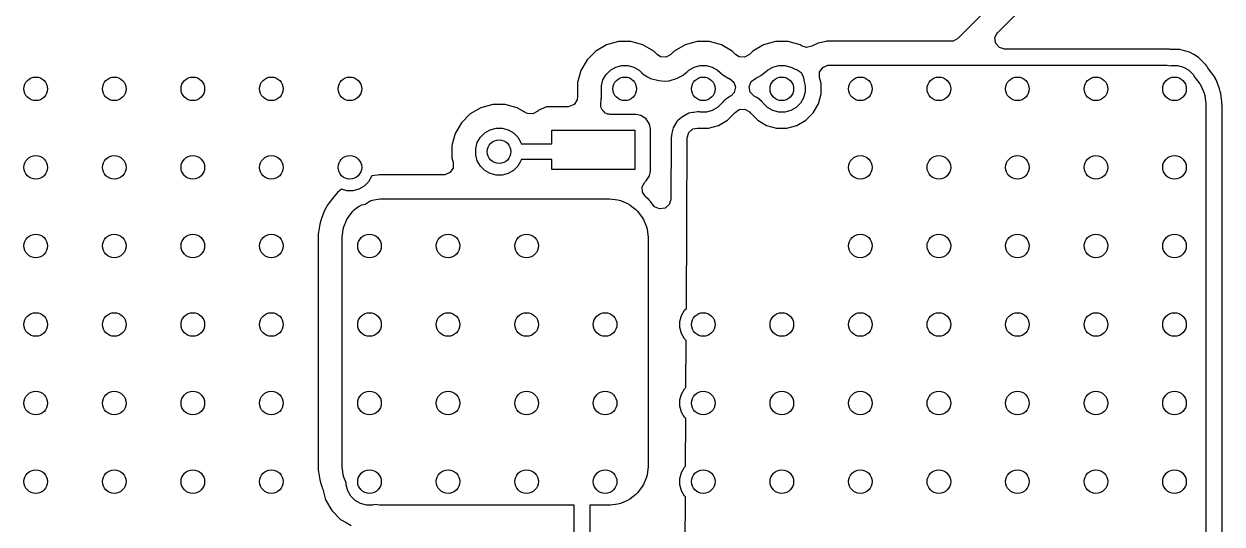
# Model space of a CAD drawing. Extents: x 2.65 to 6.49, y -4.64 to -1.62.
# Drawn here: x 5.053 to 5.654, y -2.58 to -2.33 of the extents above; entities that cross this region are included whole.
import ezdxf

# ---------------------------------------------------------------- set-up
doc = ezdxf.new("R2010")
doc.units = 0
doc.header["$MEASUREMENT"] = 0
doc.layers.add('BLACK', color=7, linetype='CONTINUOUS')

msp = doc.modelspace()

# ---------------------------------------------------------------- linework, layer by layer
at = {"layer": 'BLACK', "linetype": 'CONTINUOUS'}
for p, q in [((5.58561, -2.27266), (5.52133, -2.33694)), ((5.54131, -2.33397), (5.56685, -2.30843)), ((5.53993, -2.33673), (5.54107, -2.33422)), ((5.54107, -2.33422), (5.54131, -2.33397)), ((5.34521, -2.34017), (5.33981, -2.34329)), ((5.35122, -2.33856), (5.34521, -2.34017)), ((5.34521, -2.34017), (5.34521, -2.34017)), ((5.35744, -2.33856), (5.35122, -2.33856)), ((5.36346, -2.34017), (5.35744, -2.33856)), ((5.36885, -2.34329), (5.36346, -2.34017)), ((5.36346, -2.34017), (5.36346, -2.34017)), ((5.36346, -2.34017), (5.36346, -2.34017)), ((5.38458, -2.34017), (5.37918, -2.34329)), ((5.39059, -2.33856), (5.38458, -2.34017)), ((5.38458, -2.34017), (5.38458, -2.34017)), ((5.39681, -2.33856), (5.39059, -2.33856)), ((5.40283, -2.34017), (5.39681, -2.33856)), ((5.40822, -2.34329), (5.40283, -2.34017)), ((5.40283, -2.34017), (5.40283, -2.34017)), ((5.40283, -2.34017), (5.40283, -2.34017)), ((5.42395, -2.34017), (5.41855, -2.34329)), ((5.42996, -2.33856), (5.42395, -2.34017)), ((5.42395, -2.34017), (5.42395, -2.34017)), ((5.43618, -2.33856), (5.42996, -2.33856)), ((5.4422, -2.34017), (5.43618, -2.33856)), ((5.4433, -2.34081), (5.4422, -2.34017)), ((5.4422, -2.34017), (5.4422, -2.34017)), ((5.4422, -2.34017), (5.4422, -2.34017)), ((5.44542, -2.34145), (5.4433, -2.34081)), ((5.4481, -2.34085), (5.44542, -2.34145)), ((5.44882, -2.34045), (5.4481, -2.34085)), ((5.44883, -2.34045), (5.44882, -2.34045)), ((5.45135, -2.33937), (5.44883, -2.34045)), ((5.45537, -2.33842), (5.45135, -2.33937)), ((5.45564, -2.33841), (5.45537, -2.33842)), ((5.45595, -2.33839), (5.45564, -2.33841)), ((5.45667, -2.33837), (5.45595, -2.33839)), ((5.45595, -2.33839), (5.45595, -2.33839)), ((5.45595, -2.33839), (5.45595, -2.33839)), ((5.51788, -2.33837), (5.45667, -2.33837)), ((5.51892, -2.33825), (5.51788, -2.33837)), ((5.52133, -2.33694), (5.51892, -2.33825)), ((5.54032, -2.33945), (5.53993, -2.33673)), ((5.54212, -2.34153), (5.54032, -2.33945)), ((5.54476, -2.3423), (5.54212, -2.34153)), ((5.62566, -2.3423), (5.54476, -2.3423)), ((5.62612, -2.34232), (5.62566, -2.3423)), ((5.62566, -2.3423), (5.62566, -2.3423)), ((5.62619, -2.34232), (5.62612, -2.34232)), ((5.62662, -2.34235), (5.62619, -2.34232)), ((5.62683, -2.34236), (5.62662, -2.34235)), ((5.62736, -2.34241), (5.62683, -2.34236)), ((5.33541, -2.34769), (5.3323, -2.35308)), ((5.33981, -2.34329), (5.33541, -2.34769)), ((5.33541, -2.34769), (5.33541, -2.34769)), ((5.33981, -2.34329), (5.33981, -2.34329)), ((5.37056, -2.345), (5.36885, -2.34329)), ((5.36885, -2.34329), (5.36885, -2.34329)), ((5.37231, -2.34613), (5.37056, -2.345)), ((5.37505, -2.34632), (5.37231, -2.34613)), ((5.37747, -2.345), (5.37505, -2.34632)), ((5.37918, -2.34329), (5.37747, -2.345)), ((5.37918, -2.34329), (5.37918, -2.34329)), ((5.40993, -2.345), (5.40822, -2.34329)), ((5.40822, -2.34329), (5.40822, -2.34329)), ((5.41168, -2.34613), (5.40993, -2.345)), ((5.41442, -2.34632), (5.41168, -2.34613)), ((5.41684, -2.345), (5.41442, -2.34632)), ((5.41855, -2.34329), (5.41684, -2.345)), ((5.41855, -2.34329), (5.41855, -2.34329)), ((5.62769, -2.34246), (5.62736, -2.34241)), ((5.62833, -2.3425), (5.62769, -2.34246)), ((5.63252, -2.3425), (5.62833, -2.3425)), ((5.63502, -2.34317), (5.63252, -2.3425)), ((5.63252, -2.3425), (5.63252, -2.3425)), ((5.63753, -2.34384), (5.63502, -2.34317)), ((5.63965, -2.34507), (5.63753, -2.34384)), ((5.64202, -2.34644), (5.63965, -2.34507)), ((5.64569, -2.35011), (5.64202, -2.34644)), ((5.3323, -2.35308), (5.33069, -2.35909)), ((5.3323, -2.35308), (5.3323, -2.35308)), ((5.34496, -2.35501), (5.34714, -2.35283)), ((5.34714, -2.35283), (5.34981, -2.35129)), ((5.34981, -2.35129), (5.35279, -2.35049)), ((5.35279, -2.35049), (5.35587, -2.35049)), ((5.35587, -2.35049), (5.35885, -2.35129)), ((5.35885, -2.35129), (5.36152, -2.35283)), ((5.36152, -2.35283), (5.36276, -2.35407)), ((5.36276, -2.35407), (5.36293, -2.35421)), ((5.36293, -2.35421), (5.36406, -2.35512)), ((5.38323, -2.35556), (5.38543, -2.35391)), ((5.38543, -2.35391), (5.38651, -2.35283)), ((5.38651, -2.35283), (5.38918, -2.35129)), ((5.38918, -2.35129), (5.39216, -2.35049)), ((5.39216, -2.35049), (5.39524, -2.35049)), ((5.39524, -2.35049), (5.39822, -2.35129)), ((5.39822, -2.35129), (5.40089, -2.35283)), ((5.40089, -2.35283), (5.40213, -2.35407)), ((5.40213, -2.35407), (5.4023, -2.35421)), ((5.4023, -2.35421), (5.40343, -2.35512)), ((5.4226, -2.35556), (5.4248, -2.35391)), ((5.4248, -2.35391), (5.42588, -2.35283)), ((5.42588, -2.35283), (5.42855, -2.35129)), ((5.42855, -2.35129), (5.43153, -2.35049)), ((5.43153, -2.35049), (5.43461, -2.35049)), ((5.43461, -2.35049), (5.43759, -2.35129)), ((5.43759, -2.35129), (5.43805, -2.35156)), ((5.43805, -2.35156), (5.4398, -2.35232)), ((5.4398, -2.35232), (5.44065, -2.35258)), ((5.44065, -2.35258), (5.44083, -2.35265)), ((5.44083, -2.35265), (5.44177, -2.35338)), ((5.44177, -2.35338), (5.44277, -2.35403)), ((5.44277, -2.35403), (5.44285, -2.35421)), ((5.44285, -2.35421), (5.443, -2.35433)), ((5.443, -2.35433), (5.44373, -2.3562)), ((5.45195, -2.35654), (5.45202, -2.35379)), ((5.45202, -2.35379), (5.45356, -2.35151)), ((5.45356, -2.35151), (5.45609, -2.35043)), ((5.45609, -2.35043), (5.45667, -2.35039)), ((5.45667, -2.35039), (5.62566, -2.35039)), ((5.62566, -2.35039), (5.6263, -2.35044)), ((5.6263, -2.35044), (5.62784, -2.35064)), ((5.62784, -2.35064), (5.62838, -2.35049)), ((5.62838, -2.35049), (5.63146, -2.35049)), ((5.63146, -2.35049), (5.63444, -2.35129)), ((5.63444, -2.35129), (5.63711, -2.35283)), ((5.63711, -2.35283), (5.63929, -2.35501)), ((5.6461, -2.35081), (5.64569, -2.35011)), ((5.64625, -2.35107), (5.6461, -2.35081)), ((5.64667, -2.35168), (5.64625, -2.35107)), ((5.64669, -2.35172), (5.64666, -2.35168)), ((5.64666, -2.35168), (5.64667, -2.35168)), ((5.6467, -2.35173), (5.64669, -2.35172)), ((5.64671, -2.35174), (5.6467, -2.35173)), ((5.64906, -2.3548), (5.64671, -2.35174)), ((5.64671, -2.35174), (5.64671, -2.35174)), ((5.64671, -2.35174), (5.64671, -2.35174)), ((5.33069, -2.35909), (5.33069, -2.36532)), ((5.34262, -2.36066), (5.34342, -2.35768)), ((5.34342, -2.35768), (5.34496, -2.35501)), ((5.36406, -2.35512), (5.3658, -2.35624)), ((5.3658, -2.35624), (5.36581, -2.35624)), ((5.36581, -2.35624), (5.36581, -2.35624)), ((5.36581, -2.35624), (5.36718, -2.357)), ((5.36718, -2.357), (5.36718, -2.357)), ((5.36718, -2.357), (5.37145, -2.35812)), ((5.37145, -2.35812), (5.3742, -2.35832)), ((5.3742, -2.35832), (5.37662, -2.35825)), ((5.37662, -2.35825), (5.38082, -2.35688)), ((5.38082, -2.35688), (5.38099, -2.35678)), ((5.38099, -2.35678), (5.38195, -2.35626)), ((5.38195, -2.35626), (5.38323, -2.35556)), ((5.40343, -2.35512), (5.40517, -2.35624)), ((5.40517, -2.35624), (5.40518, -2.35624)), ((5.40518, -2.35624), (5.40518, -2.35624)), ((5.40518, -2.35624), (5.40568, -2.35652)), ((5.40568, -2.35652), (5.40655, -2.357)), ((5.40655, -2.357), (5.40655, -2.357)), ((5.40655, -2.357), (5.40679, -2.3571)), ((5.40679, -2.3571), (5.40895, -2.3588)), ((5.40895, -2.3588), (5.40985, -2.3614)), ((5.4167, -2.36116), (5.4177, -2.35859)), ((5.4177, -2.35859), (5.41992, -2.35697)), ((5.41992, -2.35697), (5.42005, -2.35692)), ((5.42005, -2.35692), (5.42019, -2.35688)), ((5.42019, -2.35688), (5.42036, -2.35678)), ((5.42036, -2.35678), (5.42132, -2.35626)), ((5.42132, -2.35626), (5.4226, -2.35556)), ((5.44373, -2.3562), (5.44389, -2.35654)), ((5.44389, -2.35654), (5.44388, -2.35658)), ((5.44388, -2.35658), (5.4439, -2.35661)), ((5.4439, -2.35661), (5.44406, -2.35796)), ((5.44406, -2.35796), (5.44478, -2.36066)), ((5.45278, -2.35961), (5.45195, -2.35654)), ((5.45278, -2.3648), (5.45278, -2.35961)), ((5.63929, -2.35501), (5.64018, -2.35656)), ((5.64018, -2.35656), (5.64029, -2.35667)), ((5.64029, -2.35667), (5.64264, -2.35973)), ((5.64264, -2.35973), (5.64328, -2.36083)), ((5.64963, -2.35565), (5.64906, -2.3548)), ((5.64965, -2.35568), (5.64963, -2.35565)), ((5.64975, -2.35586), (5.64965, -2.35568)), ((5.65028, -2.35678), (5.64975, -2.35586)), ((5.65028, -2.35679), (5.65028, -2.35678)), ((5.65029, -2.35679), (5.65028, -2.35679)), ((5.65075, -2.35773), (5.65029, -2.35679)), ((5.65222, -2.36127), (5.65075, -2.35773)), ((5.65075, -2.35773), (5.65075, -2.35773)), ((5.3306, -2.36565), (5.33054, -2.36778)), ((5.33073, -2.36563), (5.3306, -2.36565)), ((5.33069, -2.36532), (5.33073, -2.36563)), ((5.34262, -2.36375), (5.34262, -2.36066)), ((5.34272, -2.3641), (5.34262, -2.36375)), ((5.34272, -2.36663), (5.34272, -2.3641)), ((5.40696, -2.36609), (5.4063, -2.36658)), ((5.40726, -2.36596), (5.40696, -2.36609)), ((5.4076, -2.36575), (5.40726, -2.36596)), ((5.4092, -2.36407), (5.4076, -2.36575)), ((5.40985, -2.3614), (5.4092, -2.36407)), ((5.41726, -2.36385), (5.4167, -2.36116)), ((5.41918, -2.36582), (5.41726, -2.36385)), ((5.42084, -2.36675), (5.41918, -2.36582)), ((5.44478, -2.36375), (5.44398, -2.36672)), ((5.44478, -2.36066), (5.44478, -2.36375)), ((5.45143, -2.36981), (5.45278, -2.3648)), ((5.64328, -2.36083), (5.64475, -2.36439)), ((5.64475, -2.36439), (5.64508, -2.36562)), ((5.64508, -2.36562), (5.64563, -2.36976)), ((5.65223, -2.36129), (5.65222, -2.36127)), ((5.65257, -2.3623), (5.65223, -2.36129)), ((5.6529, -2.36353), (5.65257, -2.3623)), ((5.6531, -2.36456), (5.6529, -2.36353)), ((5.65365, -2.36871), (5.6531, -2.36456)), ((5.28221, -2.37167), (5.27682, -2.37478)), ((5.28823, -2.37006), (5.28221, -2.37167)), ((5.28221, -2.37167), (5.28221, -2.37167)), ((5.29445, -2.37006), (5.28823, -2.37006)), ((5.29858, -2.37117), (5.29445, -2.37006)), ((5.30046, -2.37167), (5.29858, -2.37117)), ((5.30479, -2.37417), (5.30046, -2.37167)), ((5.31506, -2.37128), (5.31101, -2.37307)), ((5.31605, -2.37117), (5.31506, -2.37128)), ((5.31506, -2.37128), (5.31506, -2.37128)), ((5.32589, -2.37117), (5.31605, -2.37117)), ((5.31605, -2.37117), (5.31605, -2.37117)), ((5.32647, -2.37113), (5.32589, -2.37117)), ((5.329, -2.37005), (5.32647, -2.37113)), ((5.33054, -2.36778), (5.329, -2.37005)), ((5.34226, -2.36958), (5.34229, -2.36939)), ((5.34231, -2.36989), (5.34226, -2.36958)), ((5.34228, -2.37097), (5.34231, -2.36989)), ((5.34256, -2.37157), (5.34228, -2.37097)), ((5.34229, -2.36939), (5.34257, -2.36808)), ((5.34266, -2.37225), (5.34256, -2.37157)), ((5.34257, -2.36808), (5.34259, -2.36709)), ((5.34259, -2.36709), (5.34262, -2.36683)), ((5.34262, -2.36683), (5.34272, -2.36663)), ((5.34314, -2.3728), (5.34266, -2.37225)), ((5.40089, -2.37158), (5.39822, -2.37312)), ((5.40307, -2.36939), (5.40089, -2.37158)), ((5.40326, -2.36907), (5.40307, -2.36939)), ((5.40385, -2.36848), (5.40326, -2.36907)), ((5.40455, -2.36778), (5.40385, -2.36848)), ((5.40385, -2.36848), (5.40385, -2.36848)), ((5.40385, -2.36848), (5.40385, -2.36848)), ((5.4046, -2.36773), (5.40455, -2.36778)), ((5.40484, -2.36764), (5.4046, -2.36773)), ((5.40628, -2.36658), (5.40484, -2.36764)), ((5.4063, -2.36658), (5.40628, -2.36658)), ((5.42299, -2.36851), (5.42084, -2.36675)), ((5.42306, -2.36858), (5.42299, -2.36851)), ((5.42316, -2.3687), (5.42306, -2.36858)), ((5.4234, -2.36895), (5.42316, -2.3687)), ((5.42352, -2.36907), (5.4234, -2.36895)), ((5.4237, -2.36939), (5.42352, -2.36907)), ((5.42588, -2.37158), (5.4237, -2.36939)), ((5.42855, -2.37312), (5.42588, -2.37158)), ((5.44026, -2.37158), (5.43759, -2.37312)), ((5.44244, -2.36939), (5.44026, -2.37158)), ((5.44398, -2.36672), (5.44244, -2.36939)), ((5.44884, -2.3743), (5.45143, -2.36981)), ((5.64563, -2.36976), (5.64567, -2.3704)), ((5.64567, -2.3704), (5.64567, -2.71884)), ((5.6537, -2.36923), (5.65365, -2.36871)), ((5.65374, -2.36987), (5.6537, -2.36923)), ((5.65376, -2.37039), (5.65374, -2.36987)), ((5.65376, -2.3704), (5.65376, -2.37039)), ((5.65376, -2.7077), (5.65376, -2.3704)), ((5.27682, -2.37478), (5.27242, -2.37918)), ((5.27682, -2.37478), (5.27682, -2.37478)), ((5.30553, -2.37452), (5.30479, -2.37417)), ((5.30827, -2.37471), (5.30553, -2.37452)), ((5.31069, -2.37339), (5.30827, -2.37471)), ((5.31101, -2.37307), (5.31069, -2.37339)), ((5.34345, -2.37346), (5.34314, -2.3728)), ((5.34402, -2.37382), (5.34345, -2.37346)), ((5.34446, -2.37433), (5.34402, -2.37382)), ((5.34516, -2.37453), (5.34446, -2.37433)), ((5.34578, -2.37492), (5.34516, -2.37453)), ((5.34645, -2.37491), (5.34578, -2.37492)), ((5.3471, -2.3751), (5.34645, -2.37491)), ((5.36013, -2.3751), (5.3471, -2.3751)), ((5.36243, -2.37556), (5.36013, -2.3751)), ((5.36013, -2.3751), (5.36013, -2.3751)), ((5.36504, -2.3773), (5.36243, -2.37556)), ((5.36243, -2.37556), (5.36243, -2.37556)), ((5.36679, -2.37992), (5.36504, -2.3773)), ((5.38117, -2.37796), (5.38046, -2.37865)), ((5.38325, -2.37617), (5.38117, -2.37796)), ((5.38117, -2.37796), (5.38117, -2.37796)), ((5.38644, -2.37449), (5.38325, -2.37617)), ((5.38734, -2.3743), (5.38644, -2.37449)), ((5.38644, -2.37449), (5.38644, -2.37449)), ((5.38839, -2.37415), (5.38734, -2.3743)), ((5.38734, -2.3743), (5.38734, -2.3743)), ((5.38896, -2.37402), (5.38839, -2.37415)), ((5.39079, -2.37382), (5.38896, -2.37402)), ((5.3918, -2.37382), (5.39079, -2.37382)), ((5.39216, -2.37391), (5.3918, -2.37382)), ((5.39524, -2.37391), (5.39216, -2.37391)), ((5.39822, -2.37312), (5.39524, -2.37391)), ((5.40131, -2.38057), (5.4058, -2.37797)), ((5.4058, -2.37797), (5.40947, -2.3743)), ((5.40947, -2.3743), (5.40951, -2.37425)), ((5.40947, -2.3743), (5.40947, -2.3743)), ((5.40951, -2.37425), (5.40956, -2.37421)), ((5.40956, -2.37421), (5.40969, -2.37408)), ((5.40969, -2.37408), (5.40972, -2.3741)), ((5.40972, -2.3741), (5.41173, -2.37262)), ((5.41173, -2.37262), (5.41448, -2.37246)), ((5.41448, -2.37246), (5.41688, -2.37381)), ((5.41688, -2.37381), (5.41726, -2.37425)), ((5.41726, -2.37425), (5.4173, -2.3743)), ((5.4173, -2.3743), (5.4173, -2.3743)), ((5.4173, -2.3743), (5.42097, -2.37797)), ((5.42097, -2.37797), (5.42547, -2.38057)), ((5.43153, -2.37391), (5.42855, -2.37312)), ((5.43461, -2.37391), (5.43153, -2.37391)), ((5.43759, -2.37312), (5.43461, -2.37391)), ((5.44068, -2.38057), (5.44517, -2.37797)), ((5.44517, -2.37797), (5.44884, -2.3743)), ((5.27242, -2.37918), (5.26931, -2.38458)), ((5.27242, -2.37918), (5.27242, -2.37918)), ((5.28197, -2.38651), (5.28415, -2.38433)), ((5.28415, -2.38433), (5.28682, -2.38279)), ((5.28682, -2.38279), (5.2898, -2.38199)), ((5.2898, -2.38199), (5.29288, -2.38199)), ((5.29288, -2.38199), (5.29586, -2.38279)), ((5.29586, -2.38279), (5.29853, -2.38433)), ((5.29853, -2.38433), (5.30071, -2.38651)), ((5.31781, -2.38976), (5.31781, -2.383)), ((5.31781, -2.383), (5.35935, -2.383)), ((5.35935, -2.383), (5.35935, -2.40268)), ((5.36724, -2.38222), (5.36679, -2.37992)), ((5.36679, -2.37992), (5.36679, -2.37992)), ((5.36724, -2.40346), (5.36724, -2.38222)), ((5.36724, -2.38222), (5.36724, -2.38222)), ((5.37789, -2.38441), (5.37756, -2.38669)), ((5.37868, -2.38178), (5.37789, -2.38441)), ((5.38046, -2.37865), (5.37868, -2.38178)), ((5.37868, -2.38178), (5.37868, -2.38178)), ((5.38046, -2.37865), (5.38046, -2.37865)), ((5.38565, -2.38673), (5.38643, -2.3841)), ((5.38643, -2.3841), (5.38852, -2.38231)), ((5.38852, -2.38231), (5.39079, -2.38197)), ((5.39079, -2.38197), (5.39079, -2.38191)), ((5.39079, -2.38191), (5.39629, -2.38191)), ((5.39629, -2.38191), (5.40131, -2.38057)), ((5.39629, -2.38191), (5.39629, -2.38191)), ((5.42547, -2.38057), (5.43048, -2.38191)), ((5.43048, -2.38191), (5.43048, -2.38191)), ((5.43048, -2.38191), (5.43566, -2.38191)), ((5.43566, -2.38191), (5.43566, -2.38191)), ((5.43566, -2.38191), (5.44068, -2.38057)), ((5.26931, -2.38458), (5.2677, -2.39059)), ((5.26931, -2.38458), (5.26931, -2.38458)), ((5.27963, -2.39216), (5.28043, -2.38918)), ((5.28043, -2.38918), (5.28197, -2.38651)), ((5.30071, -2.38651), (5.30225, -2.38918)), ((5.30225, -2.38918), (5.30241, -2.38976)), ((5.30241, -2.38976), (5.31781, -2.38976)), ((5.37756, -2.38669), (5.3774, -2.41763)), ((5.38522, -2.47223), (5.38565, -2.38673)), ((5.2677, -2.39059), (5.2677, -2.39681)), ((5.27963, -2.39524), (5.27963, -2.39216)), ((5.28043, -2.39822), (5.27963, -2.39524)), ((5.26826, -2.4019), (5.26672, -2.40418)), ((5.2677, -2.39681), (5.26832, -2.39915)), ((5.26832, -2.39915), (5.26826, -2.4019)), ((5.28197, -2.40089), (5.28043, -2.39822)), ((5.28415, -2.40307), (5.28197, -2.40089)), ((5.30071, -2.40089), (5.29853, -2.40307)), ((5.30225, -2.39822), (5.30071, -2.40089)), ((5.30241, -2.39764), (5.30225, -2.39822)), ((5.31781, -2.39764), (5.30241, -2.39764)), ((5.31781, -2.40268), (5.31781, -2.39764)), ((5.22745, -2.40609), (5.22591, -2.40876)), ((5.22752, -2.40582), (5.22745, -2.40609)), ((5.2304, -2.40544), (5.22752, -2.40582)), ((5.23118, -2.40536), (5.2304, -2.40544)), ((5.23166, -2.40533), (5.23118, -2.40536)), ((5.23182, -2.40532), (5.23166, -2.40533)), ((5.2326, -2.4053), (5.23182, -2.40532)), ((5.26361, -2.4053), (5.2326, -2.4053)), ((5.26419, -2.40526), (5.26361, -2.4053)), ((5.26672, -2.40418), (5.26419, -2.40526)), ((5.28682, -2.40461), (5.28415, -2.40307)), ((5.2898, -2.40541), (5.28682, -2.40461)), ((5.29288, -2.40541), (5.2898, -2.40541)), ((5.29586, -2.40461), (5.29288, -2.40541)), ((5.29853, -2.40307), (5.29586, -2.40461)), ((5.35935, -2.40268), (5.31781, -2.40268)), ((5.36437, -2.40892), (5.36502, -2.40839)), ((5.36502, -2.40839), (5.36504, -2.40837)), ((5.36504, -2.40837), (5.36679, -2.40576)), ((5.36504, -2.40837), (5.36504, -2.40837)), ((5.36679, -2.40576), (5.36724, -2.40346)), ((5.36679, -2.40576), (5.36679, -2.40576)), ((5.36679, -2.40576), (5.36679, -2.40576)), ((5.36724, -2.40346), (5.36724, -2.40346)), ((5.21037, -2.41419), (5.20947, -2.41509)), ((5.21155, -2.41316), (5.21037, -2.41419)), ((5.21232, -2.41257), (5.21155, -2.41316)), ((5.21499, -2.41328), (5.21232, -2.41257)), ((5.21808, -2.41328), (5.21499, -2.41328)), ((5.22106, -2.41249), (5.21808, -2.41328)), ((5.22373, -2.41095), (5.22106, -2.41249)), ((5.22591, -2.40876), (5.22373, -2.41095)), ((5.36302, -2.41132), (5.36437, -2.40892)), ((5.36318, -2.41407), (5.36302, -2.41132)), ((5.36475, -2.41621), (5.36318, -2.41407)), ((5.20608, -2.41933), (5.20521, -2.42064)), ((5.20843, -2.41628), (5.20608, -2.41933)), ((5.20947, -2.41509), (5.20843, -2.41628)), ((5.20947, -2.41509), (5.20947, -2.41509)), ((5.22081, -2.42122), (5.22251, -2.42037)), ((5.22251, -2.42037), (5.22414, -2.41994)), ((5.22414, -2.41994), (5.22676, -2.41842)), ((5.22676, -2.41842), (5.22707, -2.41832)), ((5.22707, -2.41832), (5.22723, -2.41819)), ((5.22723, -2.41819), (5.22856, -2.41781)), ((5.22856, -2.41781), (5.23197, -2.41736)), ((5.23197, -2.41736), (5.2326, -2.41732)), ((5.2326, -2.41732), (5.34614, -2.41732)), ((5.34614, -2.41732), (5.34677, -2.41736)), ((5.34677, -2.41736), (5.35091, -2.41791)), ((5.35091, -2.41791), (5.35215, -2.41824)), ((5.35215, -2.41824), (5.35571, -2.41971)), ((5.35571, -2.41971), (5.35681, -2.42035)), ((5.35681, -2.42035), (5.35782, -2.42112)), ((5.36473, -2.41622), (5.36475, -2.41621)), ((5.36473, -2.41623), (5.36473, -2.41622)), ((5.36479, -2.41628), (5.36473, -2.41623)), ((5.36473, -2.41623), (5.36473, -2.41623)), ((5.36473, -2.41623), (5.36473, -2.41623)), ((5.36556, -2.41695), (5.36479, -2.41628)), ((5.36559, -2.41698), (5.36556, -2.41695)), ((5.36649, -2.41788), (5.36559, -2.41698)), ((5.3666, -2.41801), (5.36649, -2.41788)), ((5.36719, -2.41867), (5.3666, -2.41801)), ((5.36865, -2.42058), (5.36719, -2.41867)), ((5.36719, -2.41867), (5.36719, -2.41867)), ((5.37661, -2.42026), (5.37453, -2.42206)), ((5.3774, -2.41763), (5.37661, -2.42026)), ((5.20388, -2.42316), (5.2024, -2.42672)), ((5.20457, -2.42175), (5.20388, -2.42316)), ((5.20521, -2.42064), (5.20457, -2.42175)), ((5.20457, -2.42175), (5.20457, -2.42175)), ((5.21563, -2.42666), (5.21797, -2.4236)), ((5.21797, -2.4236), (5.21887, -2.4227)), ((5.21887, -2.4227), (5.22081, -2.42122)), ((5.35782, -2.42112), (5.35987, -2.4227)), ((5.35987, -2.4227), (5.36077, -2.4236)), ((5.36077, -2.4236), (5.36311, -2.42666)), ((5.3693, -2.42128), (5.36865, -2.42058)), ((5.3718, -2.42243), (5.3693, -2.42128)), ((5.37453, -2.42206), (5.3718, -2.42243)), ((5.20126, -2.43098), (5.20072, -2.43512)), ((5.20157, -2.42944), (5.20126, -2.43098)), ((5.2019, -2.42821), (5.20157, -2.42944)), ((5.2024, -2.42672), (5.2019, -2.42821)), ((5.2019, -2.42821), (5.2019, -2.42821)), ((5.2024, -2.42672), (5.2024, -2.42672)), ((5.21319, -2.43255), (5.21352, -2.43132)), ((5.21352, -2.43132), (5.21499, -2.42776)), ((5.21499, -2.42776), (5.21563, -2.42666)), ((5.36311, -2.42666), (5.36375, -2.42776)), ((5.36375, -2.42776), (5.36522, -2.43132)), ((5.36522, -2.43132), (5.36555, -2.43255)), ((5.2006, -2.43654), (5.20057, -2.43733)), ((5.20057, -2.43733), (5.20057, -2.55086)), ((5.20064, -2.4359), (5.2006, -2.43654)), ((5.20072, -2.43512), (5.20064, -2.4359)), ((5.2126, -2.43733), (5.21264, -2.43669)), ((5.2126, -2.55086), (5.2126, -2.43733)), ((5.21264, -2.43669), (5.21319, -2.43255)), ((5.21319, -2.43255), (5.21319, -2.43255)), ((5.36555, -2.43255), (5.3661, -2.43669)), ((5.3661, -2.43669), (5.36614, -2.43733)), ((5.36614, -2.43733), (5.36614, -2.55086)), ((5.38279, -2.4758), (5.38433, -2.47312)), ((5.38433, -2.47312), (5.38522, -2.47223)), ((5.38199, -2.47877), (5.38279, -2.4758)), ((5.38199, -2.48186), (5.38199, -2.47877)), ((5.38279, -2.48483), (5.38199, -2.48186)), ((5.38433, -2.48751), (5.38279, -2.48483)), ((5.38514, -2.48832), (5.38433, -2.48751)), ((5.38502, -2.5118), (5.38514, -2.48832)), ((5.38199, -2.51814), (5.38279, -2.51517)), ((5.38279, -2.51517), (5.38433, -2.51249)), ((5.38433, -2.51249), (5.38502, -2.5118)), ((5.38199, -2.52123), (5.38199, -2.51814)), ((5.38279, -2.5242), (5.38199, -2.52123)), ((5.38433, -2.52688), (5.38279, -2.5242)), ((5.38495, -2.52749), (5.38433, -2.52688)), ((5.38483, -2.55137), (5.38495, -2.52749)), ((5.20057, -2.55086), (5.2006, -2.55165)), ((5.2006, -2.55165), (5.20064, -2.55229)), ((5.20064, -2.55229), (5.20072, -2.55307)), ((5.21264, -2.5515), (5.2126, -2.55086)), ((5.21319, -2.55564), (5.21264, -2.5515)), ((5.3661, -2.5515), (5.36555, -2.55564)), ((5.36614, -2.55086), (5.3661, -2.5515)), ((5.3661, -2.5515), (5.3661, -2.5515)), ((5.38279, -2.55454), (5.38433, -2.55187)), ((5.38433, -2.55187), (5.38483, -2.55137)), ((5.20072, -2.55307), (5.20126, -2.55721)), ((5.20126, -2.55721), (5.20157, -2.55875)), ((5.21352, -2.55687), (5.21319, -2.55564)), ((5.21467, -2.55965), (5.21352, -2.55687)), ((5.36522, -2.55687), (5.36375, -2.56043)), ((5.36555, -2.55564), (5.36522, -2.55687)), ((5.38199, -2.55751), (5.38279, -2.55454)), ((5.38199, -2.5606), (5.38199, -2.55751)), ((5.20157, -2.55875), (5.2019, -2.55998)), ((5.2019, -2.55998), (5.2024, -2.56147)), ((5.2024, -2.56147), (5.2027, -2.56218)), ((5.2027, -2.56218), (5.2029, -2.56279)), ((5.2029, -2.56279), (5.20435, -2.56818)), ((5.21467, -2.5606), (5.21467, -2.55965)), ((5.21547, -2.56358), (5.21467, -2.5606)), ((5.21701, -2.56625), (5.21547, -2.56358)), ((5.36077, -2.56459), (5.35987, -2.56549)), ((5.36311, -2.56153), (5.36077, -2.56459)), ((5.36375, -2.56043), (5.36311, -2.56153)), ((5.38279, -2.56358), (5.38199, -2.5606)), ((5.38433, -2.56625), (5.38279, -2.56358)), ((5.20435, -2.56818), (5.20435, -2.56818)), ((5.20435, -2.56818), (5.20746, -2.57357)), ((5.21919, -2.56843), (5.21701, -2.56625)), ((5.22186, -2.56997), (5.21919, -2.56843)), ((5.22484, -2.57077), (5.22186, -2.56997)), ((5.2291, -2.57045), (5.22792, -2.57077)), ((5.23145, -2.57076), (5.2291, -2.57045)), ((5.35091, -2.57028), (5.34722, -2.57077)), ((5.35215, -2.56995), (5.35091, -2.57028)), ((5.35571, -2.56847), (5.35215, -2.56995)), ((5.35681, -2.56784), (5.35571, -2.56847)), ((5.35987, -2.56549), (5.35681, -2.56784)), ((5.38475, -2.56667), (5.38433, -2.56625)), ((5.38463, -2.59094), (5.38475, -2.56667)), ((5.20746, -2.57357), (5.20746, -2.57357)), ((5.20746, -2.57357), (5.20746, -2.57357)), ((5.20746, -2.57357), (5.21186, -2.57797)), ((5.22792, -2.57077), (5.22484, -2.57077)), ((5.23197, -2.57082), (5.23145, -2.57076)), ((5.2326, -2.57087), (5.23197, -2.57082)), ((5.32903, -2.57087), (5.2326, -2.57087)), ((5.32903, -2.59848), (5.32903, -2.57087)), ((5.34614, -2.57087), (5.3369, -2.57087)), ((5.3369, -2.57087), (5.3369, -2.60011)), ((5.34677, -2.57082), (5.34614, -2.57087)), ((5.34722, -2.57077), (5.34677, -2.57082)), ((5.21186, -2.57797), (5.21186, -2.57797)), ((5.21186, -2.57797), (5.21186, -2.57797)), ((5.21186, -2.57797), (5.21466, -2.57959)), ((5.21466, -2.57959), (5.21725, -2.58109))]:
    msp.add_line(p, q, dxfattribs=at)
at = {"layer": 'BLACK'}
for centre in [(5.05906, -2.3622), (5.09843, -2.3622), (5.1378, -2.3622), (5.17717, -2.3622), (5.21654, -2.3622), (5.35433, -2.3622), (5.3937, -2.3622), (5.43307, -2.3622), (5.47244, -2.3622), (5.51181, -2.3622), (5.55118, -2.3622), (5.59055, -2.3622), (5.62992, -2.3622), (5.29134, -2.3937), (5.05906, -2.40157), (5.09843, -2.40157), (5.1378, -2.40157), (5.17717, -2.40157), (5.21654, -2.40157), (5.47244, -2.40157), (5.51181, -2.40157), (5.55118, -2.40157), (5.59055, -2.40157), (5.62992, -2.40157), (5.05906, -2.44094), (5.09843, -2.44094), (5.1378, -2.44094), (5.17717, -2.44094), (5.22638, -2.44094), (5.26575, -2.44094), (5.30512, -2.44094), (5.47244, -2.44094), (5.51181, -2.44094), (5.55118, -2.44094), (5.59055, -2.44094), (5.62992, -2.44094), (5.05906, -2.48031), (5.09843, -2.48031), (5.1378, -2.48031), (5.17717, -2.48031), (5.22638, -2.48031), (5.26575, -2.48031), (5.30512, -2.48031), (5.34449, -2.48031), (5.3937, -2.48031), (5.43307, -2.48031), (5.47244, -2.48031), (5.51181, -2.48031), (5.55118, -2.48031), (5.59055, -2.48031), (5.62992, -2.48031), (5.05906, -2.51969), (5.09843, -2.51969), (5.1378, -2.51969), (5.17717, -2.51969), (5.22638, -2.51969), (5.26575, -2.51969), (5.30512, -2.51969), (5.34449, -2.51969), (5.3937, -2.51969), (5.43307, -2.51969), (5.47244, -2.51969), (5.51181, -2.51969), (5.55118, -2.51969), (5.59055, -2.51969), (5.62992, -2.51969), (5.05906, -2.55906), (5.09843, -2.55906), (5.1378, -2.55906), (5.17717, -2.55906), (5.22638, -2.55906), (5.26575, -2.55906), (5.30512, -2.55906), (5.34449, -2.55906), (5.3937, -2.55906), (5.43307, -2.55906), (5.47244, -2.55906), (5.51181, -2.55906), (5.55118, -2.55906), (5.59055, -2.55906), (5.62992, -2.55906)]:
    msp.add_circle(centre, 0.00591, dxfattribs=at)

doc.saveas('drawing.dxf')
